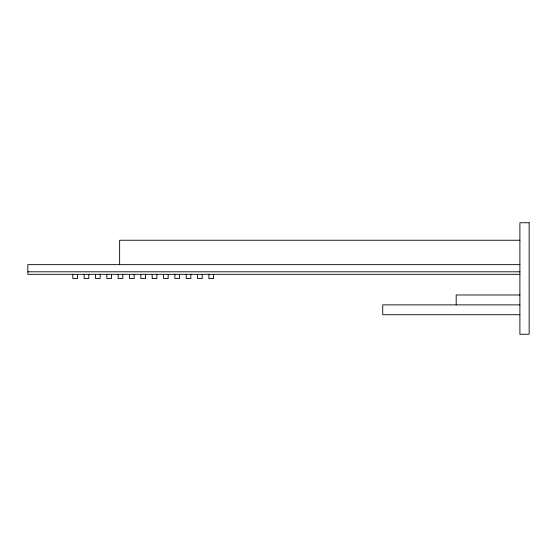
<?xml version="1.0" encoding="UTF-8"?>
<svg xmlns="http://www.w3.org/2000/svg" width="557" height="557" viewBox="0 0 557 557"><rect width="100%" height="100%" fill="white"/><g stroke="black" fill="none" stroke-linecap="round" stroke-linejoin="round"><path stroke-width="0.84" d="M519.897 240.248L119.644 240.248L119.644 264.645M519.897 264.645L27.85 264.645L27.85 274.322L519.897 274.322M27.85 271.802L519.897 271.802M519.897 294.98L456.19 294.98L456.19 304.874M519.897 304.874L382.729 304.874L382.729 314.719L519.897 314.719M213.54 274.322L213.54 278.535L208.882 278.535L208.882 274.322M202.205 274.322L202.205 278.535L197.54 278.535L197.54 274.322M190.863 274.322L190.863 278.535L186.198 278.535L186.198 274.322M179.521 274.322L179.521 278.535L174.863 278.535L174.863 274.322M168.186 274.322L168.186 278.535L163.521 278.535L163.521 274.322M156.844 274.322L156.844 278.535L152.186 278.535L152.186 274.322M145.509 274.322L145.509 278.535L140.844 278.535L140.844 274.322M134.167 274.322L134.167 278.535L129.502 278.535L129.502 274.322M122.825 274.322L122.825 278.535L118.168 278.535L118.168 274.322M111.491 274.322L111.491 278.535L106.826 278.535L106.826 274.322M100.149 274.322L100.149 278.535L95.491 278.535L95.491 274.322M88.814 274.322L88.814 278.535L84.149 278.535L84.149 274.322M77.472 274.322L77.472 278.535L72.807 278.535L72.807 274.322M529.15 222.751L519.897 222.751L519.897 334.249L529.15 334.249L529.15 222.751"/></g></svg>
